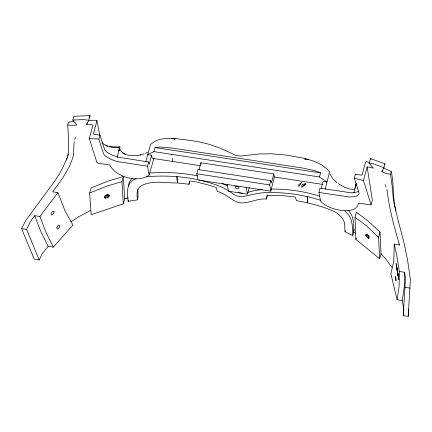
<?xml version="1.0" encoding="UTF-8"?>
<svg xmlns="http://www.w3.org/2000/svg" width="432" height="432" viewBox="0 0 432 432"><rect width="100%" height="100%" fill="white"/><g stroke="black" fill="none" stroke-linecap="round" stroke-linejoin="round"><path stroke-width="0.65" d="M399.47 245.284L399.454 244.89L394.238 244.091L396.571 254.421L399.368 271.463L404.584 272.263L405.513 278.543L403.223 315.619L408.208 316.381L410.4 279.434L407.549 259.978L404.033 242.795L397.381 217.652L393.498 200.853L392.078 185.576L390.49 174.269L391.268 171.504L383.519 168.075M267.327 194.767L266.571 199.006C256.808 198.099 247.828 204.422 238.183 202.559C230.85 199.697 225.212 193.396 217.334 191.473L216.157 187.612L209.822 185.387L197.645 182.239L189.599 180.878L188.995 184.243L177.482 182.925L176.936 176.688L177.476 182.963C165.677 183.092 152.393 179.998 141.48 185.684C136.161 188.514 136.885 194.81 137.43 199.843L128.126 201.371C127.343 193.374 125.75 182.623 135.308 179.026A8.996 6.583 -4.8 0 1 136.188 178.567M266.571 199.006L266.711 196.976L267.419 195.458L281.837 195.556L295.402 197.068L296.444 200.686C309.485 202.84 322.358 206.264 334.514 211.61C339.017 213.953 342.932 217.906 344.488 222.82M189.653 181.661L188.995 184.243M408.208 316.381L408.71 310.333L408.478 309.064M128.617 185.258C128.682 182.396 130.518 179.96 132.494 178.043M109.031 196.285C109.615 193.358 104.674 194.994 104.49 196.906L104.674 197.753L105.586 198.142C107.401 198.126 109.258 196.922 109.393 194.983L108.729 195.372L106.45 195.021L105.586 198.142M403.223 315.619L403.823 309.269L402.241 300.542L404.244 287.107L404.584 272.263M74.153 141.518L73.408 155.126L72.592 158.49L68.953 167.395L62.872 177.773L52.682 191.824L57.899 192.623L65.102 211.059L72.954 224.969L53.32 247.147L48.184 246.364L40.824 231.493L34.69 215.66L39.911 216.459L57.899 192.623M301.838 187.137L302.13 184.756L305.672 183.503L305.348 184.653L301.838 187.137L305.672 183.503M137.84 189L138.062 197.559L137.43 199.843M354.31 229.079L352.766 235.748L345.033 231.611L344.531 223.009M74.871 139.477L75.352 137.111M402.241 300.542L397.105 299.759L399.109 286.319L399.368 271.463M87.264 122.51L86.729 124.421L89.548 124.286L93.02 125.021L89.267 138.537L96.957 162.648L98.258 163.258L109.76 165.019C115.771 177.012 138.1 183.449 149.153 175.068L147.533 166.239L148.543 161.946L117.86 157.135L112.309 155.174L107.012 152.258L105.359 150.73L104.485 149.251L99.943 135.13L93.398 134.125L96.957 120.614L95.834 120.242L88.409 120.577M325.107 189.151L326.997 182.099L319.48 176.974L320.598 172.892L314.663 170.602L302.54 168.016L172.303 148.084L160.461 147.01L155.05 147.56L153.938 151.637L147.69 154.661L145.849 161.719M273.769 173.929L274.336 177.017L270.815 191.171L197.959 180.02L196.808 173.777L197.818 169.484L270.68 180.635L271.409 182.893L273.769 173.929L200.902 162.778L199.049 169.819M270.815 191.171L269.676 184.928L270.68 180.635M390.49 174.269L386.402 173.642L381.926 171.661L383.924 167.686L384.988 163.868L370.456 158.528L369.149 163.156L373.259 168.264L370.742 167.314L367.162 166.968L372.352 200.092L371.104 204.601L369.954 204.838L358.452 203.078C357.367 211.691 345.427 211.156 338.936 210.033C332.24 208.764 325.496 206.14 320.576 201.296L318.956 192.467L319.961 188.179L350.563 192.742L353.662 192.721L357.658 191.776L358.706 191.16M356.211 183.335L353.862 192.953M117.245 157.421L119.821 146.999C113.81 147.037 106.634 147.29 101.984 142.722M174.004 138.926C165.866 137.965 156.713 138.429 150.541 144.553L147.69 154.661L151.632 155.234L149.267 164.203L148.543 161.946M321.197 188.509L323.05 181.467L326.997 182.099L329.567 171.947C323.681 164.754 314.896 160.709 305.899 159.111M174.841 138.996L175.111 138.742L174.712 139.412L174.971 138.688L177.32 138.829L190.998 140.481L199.724 141.998L207.976 144.007L219.65 147.868L235.154 155.12A17.966 15.125 -10.2 0 0 241.175 156.044L259.281 153.932L271.561 153.792L286.556 155.115L302.978 158.058L305.208 158.62L304.949 159.343L305.208 158.62M86.729 124.421L88.787 120.258L90.067 115.619L73.872 116.262L72.797 120.08L76.961 124.994L71.798 125.501L67.711 124.875L68.477 122.11L73.759 121.538M147.533 166.239L116.856 161.428L111.305 159.467L106.002 156.546L104.35 155.023L103.48 153.544L98.836 139.109L99.943 135.13M89.651 193.018L91.055 187.947L108.265 181.04L123.341 176.575L124.691 198.779L123.287 203.85L91.163 214.661L89.651 193.018L106.855 186.111L121.932 181.645L123.341 176.575M104.674 197.753L105.295 195.518M106.979 197.915L107.681 195.383M108.205 197.267L108.729 195.372M128.126 201.371L128.455 200.194M149.153 175.068L153.949 158.166M227.146 184.113L228.447 191.209L247.417 194.114L249.215 187.634M318.956 192.467L349.558 197.035L354.353 196.657L356.648 196.069L358.225 195.145L359.014 193.995L358.97 192.64L354.332 178.205L355.433 174.226L361.978 175.225L365.607 162.13L366.455 161.633L369.387 162.594M356.227 183.762L355.293 187.115L356.222 183.767M345.033 231.611L345.352 230.472M371.104 204.601L363.415 180.484L367.162 166.968M354.991 217.307L356.4 212.242L367.87 220.768L379.998 232.162L381.051 253.735L379.647 258.806L355.892 239.441L354.991 217.307L366.46 225.839L378.589 237.233L379.647 258.806M355.892 239.441L356.243 238.172M381.926 171.661L382.277 170.392M365.855 235.586L366.217 234.284L367.06 234.9L366.536 236.795L368.474 238.372L369.074 238.21C369.949 235.537 363.49 231.665 366.536 236.795M367.475 237.778L368.177 235.246M368.474 238.372L369.166 235.872M378.589 237.233L379.998 232.162M119.977 147.188L118.897 150.946L119.799 147.134M67.943 155.92L68.499 154.03M119.081 147.555L119.281 146.875L119.232 149.288L119.081 147.555L118.373 147.182L111.488 147.236L109.183 146.669M66.371 160.105L67.527 157.14M90.067 115.619L89.084 117.769M384.728 164.43L384.988 163.868M67.711 124.875L68.537 138.51L68.666 151.146L67.16 157.658L63.337 166.536L59.292 174.204L53.962 182.11L25.688 220.563L21.6 228.674L34.274 259.162L39.258 259.924L42.088 253.913L48.184 246.364M39.258 259.924L26.573 229.414L30.64 221.179L34.69 215.66M356.643 183.805L355.736 185.479L356.708 183.919M70.999 221.8L78.953 216.643L90.563 210.497M145.368 153.457L147.587 152.253M355.12 188.876C351.664 190.15 347.836 188.514 344.596 187.272M140.243 155.034L144.131 153.905M124.691 198.779L128.336 197.894M247.547 192.451L254.383 190.62L262.181 189.464M140.767 154.883C133.893 156.281 122.877 156.638 119.875 148.738M146.729 176.71C163.598 175.392 180.684 176.105 197.278 179.566M72.797 120.08L83.732 119.583L88.787 120.258M149.256 173.054C165.429 171.925 181.796 172.633 197.71 175.916M270.983 189.059C287.458 188.876 304.004 191.209 319.712 196.198M171.364 138.548L174.274 138.699M89.267 138.537L98.836 139.109M151.632 155.234L152.199 158.323L200.281 165.683M21.6 228.674L26.573 229.414M155.05 147.56L320.598 172.892M153.938 151.637L319.48 176.974M274.336 177.017L322.396 184.367M196.808 173.777L269.676 184.928M405.119 287.339L410.098 288.122M369.149 163.156L374.144 164.025L383.924 167.686M236.752 186.284L237.173 186.365A2.122 1.053 15.5 0 1 238.729 188.33A2.122 1.053 15.5 0 1 235.224 187.612A2.122 1.053 15.5 0 1 236.768 186.284M198.92 179.928L200.011 180.171M354.332 178.205L363.415 180.484M201.015 180.419C210.562 182.947 220.385 185.56 228.771 190.971M305.915 158.846L308.81 159.581M107.185 194.648L108.41 194.962M105.878 145.692L107.8 146.27M320.971 200.459C304.765 195.053 287.636 192.461 270.556 192.591C260.669 191.916 251.3 195.097 241.742 196.749A15.179 12.814 -10.4 0 1 236.947 196.015L233.663 194.357L229.165 191.241M222.053 183.325L227.194 185.846M366.763 234.166L367.184 234.371M341.696 185.63L344.471 187.137M122.515 152.761L125.129 154.278M338.267 183.616L341.885 185.89M355.86 233.431L353.743 232.205L353.344 224.095M337.068 182.79L332.867 178.864L329.983 173.999M344.86 211.097C352.739 216.967 352.696 226.962 352.766 235.748M381.051 253.735L385.776 259.011L391.986 267.316M348.419 210.271C351.594 213.916 353.549 218.608 353.317 223.484M370.456 158.528L371.039 159.365M53.32 247.147L45.959 232.281L39.911 216.459M385.16 184.518L386.003 187.088M355.433 174.226L355.601 174.771M305.354 158.695L305.451 159.068M399.454 244.89C394.07 226.654 389.113 208.283 387.013 189.394M397.105 299.759L390.879 273.618L393.779 261.355L394.238 244.091M396.333 266.004L398.752 279.715L396.101 263.531L397.877 273.44L396.241 265.572M396.214 265.432L397.208 270.038M395.869 210.524C392.607 197.764 394.006 184.388 391.268 171.504M96.957 120.614L99.754 135.308M200.902 162.778L201.134 164.014M246.116 187.013L247.417 194.114M172.222 158.387L172.784 161.482M307.719 202.856L307.174 196.587L307.708 202.894M123.287 203.85L121.932 181.645M356.4 212.242L356.416 212.647M242.725 193.212A15.179 12.814 -10.4 0 1 237.929 192.478M395.318 277.042L395.993 280.87L396.052 278.456L395.528 276.534L395.318 277.042M54.065 211.734C54.227 213.03 52.013 216.221 51.062 214.477C50.9 213.16 53.001 209.952 54.065 211.734M171.585 154.343L171.601 155.034L171.585 154.343M56.878 227.394L57.24 229.03L58.293 228.776L59.508 227.129L59.476 225.223L58.504 225.169L57.915 225.585L56.878 227.394M396.954 267.829L398.38 276.658L396.954 267.829M301.768 182.336L298.901 186.419L298.469 184.955L301.768 182.336"/></g></svg>
